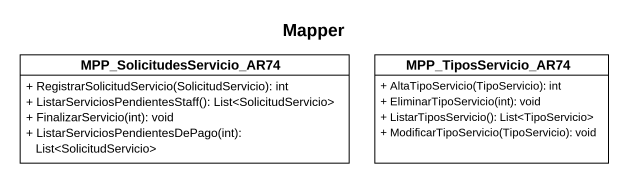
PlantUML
@startuml
title Mapper
hide circle
hide empty members
skinparam classAttributeIconSize 0
class MPP_SolicitudesServicio_AR74 {
  + RegistrarSolicitudServicio(SolicitudServicio): int
  + ListarServiciosPendientesStaff(): List<SolicitudServicio>
  + FinalizarServicio(int): void
  + ListarServiciosPendientesDePago(int): List<SolicitudServicio>
}
class MPP_TiposServicio_AR74 {
  + AltaTipoServicio(TipoServicio): int
  + EliminarTipoServicio(int): void
  + ListarTiposServicio(): List<TipoServicio>
  + ModificarTipoServicio(TipoServicio): void
}
@enduml
